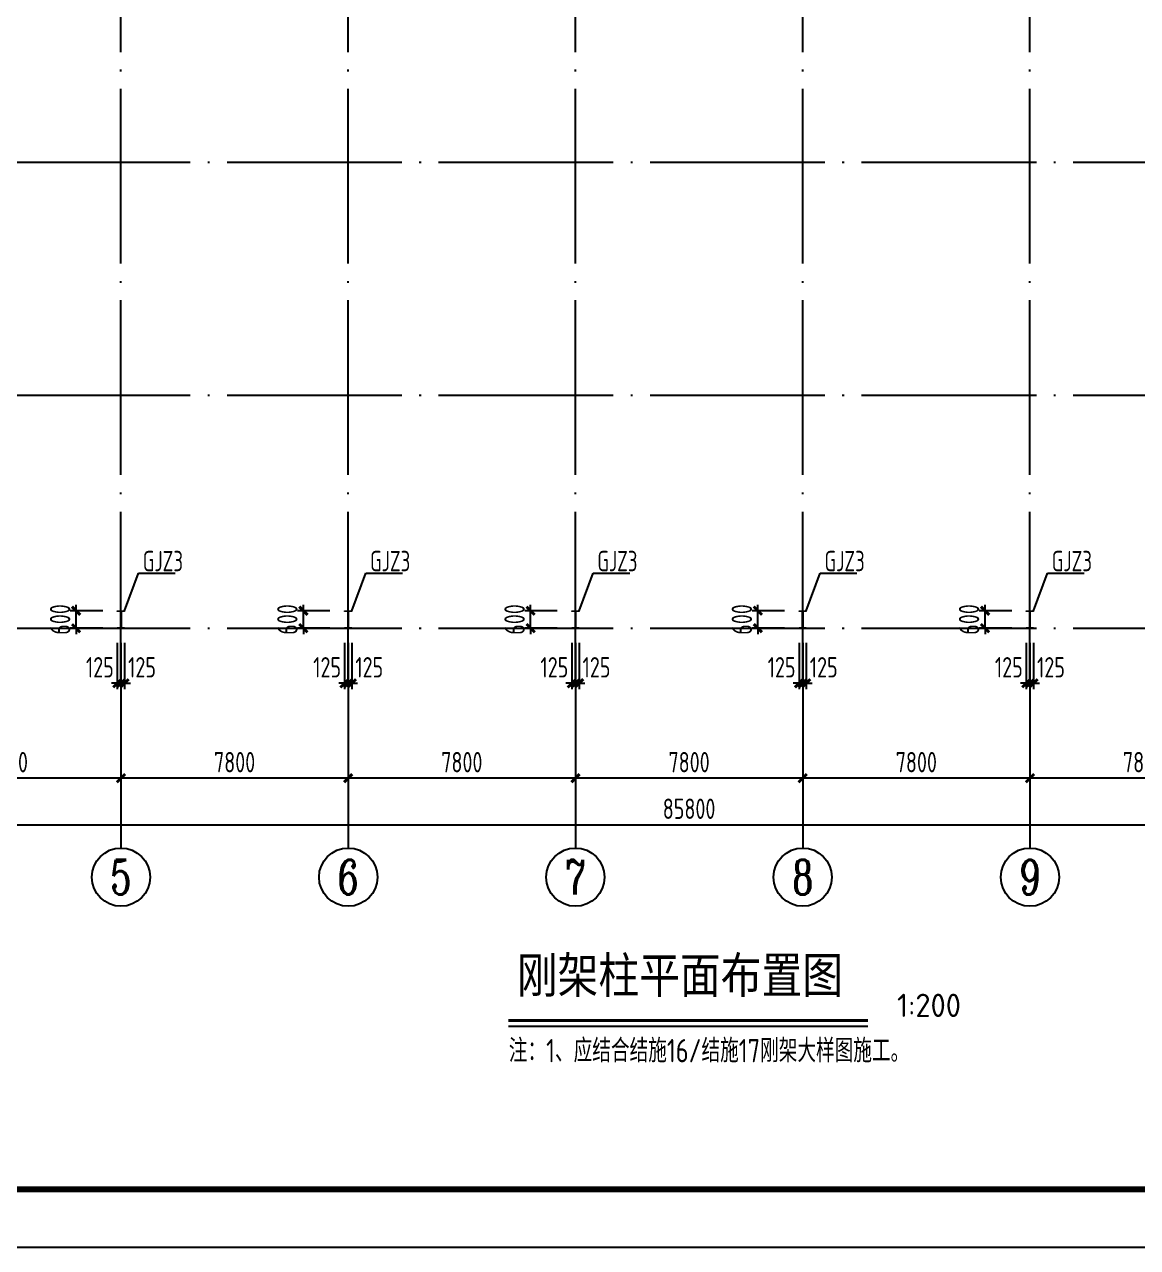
# Model space of a CAD drawing. Extents: x -2746917 to -971774, y -3334247 to -3250358.
# Drawn here: x -2161172 to -2142069, y -3316173 to -3295173 of the extents above; entities that cross this region are included whole.
import ezdxf
from ezdxf.enums import TextEntityAlignment as Align

# ---------------------------------------------------------------- set-up
doc = ezdxf.new("R2010")
doc.units = 0
doc.header["$LTSCALE"] = 1000
doc.header["$MEASUREMENT"] = 0
doc.header["$PDMODE"] = 35
doc.linetypes.add('DOTE', pattern=[2.42, 2, -0.2, 0.02, -0.2])
doc.layers.get('0').update_dxf_attribs({"linetype": 'CONTINUOUS'})
doc.layers.get('Defpoints').update_dxf_attribs({"linetype": 'CONTINUOUS'})
for name, color, linetype in [('AXIS', 253, 'DOTE'), ('COLU', 7, 'CONTINUOUS'), ('DIM', 3, 'CONTINUOUS'), ('NUM', 7, 'CONTINUOUS'), ('PUB_TITLE', 4, 'CONTINUOUS'), ('TEXT', 7, 'CONTINUOUS')]:
    doc.layers.add(name, color=color, linetype=linetype)
doc.layers.add('yichutu', color=7, linetype='CONTINUOUS', true_color=0xffffff, plot=False)
doc.styles.add('TSSD_Axis', font='Complex.shx', dxfattribs={"width": 0.7, "bigfont": 'hztxt.shx'})
doc.styles.add('TSSD_Dimension', font='tssdeng.shx', dxfattribs={"width": 0.75, "bigfont": 'Hztxt.shx'})
doc.styles.add('TSSD_Norm', font='tssdeng.shx', dxfattribs={"width": 0.75, "bigfont": 'hztxt.shx'})
doc.styles.add('TSSD_Rein', font='Tssdeng.shx', dxfattribs={"width": 0.75, "bigfont": 'hztxt.shx'})
doc.dimstyles.new('TSSD_200_100', dxfattribs={"dimtxt": 350, "dimasz": 100, "dimexe": 100, "dimexo": 250, "dimgap": 100, "dimtad": 1, "dimdec": 0, "dimlfac": 2, "dimzin": 0, "dimdsep": 46, "dimtxsty": 'TSSD_Dimension', "dimblk": 'ARCHTICK', "dimcen": 0, "dimdle": 100, "dimclrt": 7, "dimadec": 0, "dimazin": 0, "dimtfac": 1, "dimtdec": 0, "dimtix": 1, "dimtmove": 2, "dimatfit": 3, "dimfxl": 1, "dimtolj": 1, "dimtzin": 0, "dimarcsym": 0})

# ---------------------------------------------------------------- blocks, each defined once
blk = doc.blocks.new('ts_axno')
at = {"color": 0, "linetype": 'ByBlock', "lineweight": -2}
blk.add_circle((0, 0), 0.5, dxfattribs=at)
at = {"color": 0, "linetype": 'ByBlock', "lineweight": -2, "style": 'TSSD_Axis', "width": 0.7}
blk.add_attdef('A', text='', height=0.6, dxfattribs=at).set_placement((0, 0), align=Align.MIDDLE_CENTER)
blk = doc.blocks.new('_ArchTick')
at = {"color": 0, "const_width": 0.5}
blk.add_lwpolyline([(-0.71, -0.71), (0.71, 0.71)], dxfattribs=at)
blk = doc.blocks.new('*D1112')
at = {"layer": 'Defpoints', "color": 0, "ltscale": 1.5}
for p in [(-2143916, -3306539), (-2140016, -3306539), (-2143916, -3308114)]:
    blk.add_point(p, dxfattribs=at)
at = {"layer": 'DIM', "color": 0, "lineweight": -2, "ltscale": 1.5}
for p, q in [((-2143916, -3306789), (-2143916, -3308214)), ((-2140016, -3306789), (-2140016, -3308214)), ((-2139916, -3308114), (-2144016, -3308114))]:
    blk.add_line(p, q, dxfattribs=at)
at = {"layer": 'DIM', "color": 0, "lineweight": -2, "ltscale": 1.5, "xscale": 100, "yscale": 100, "zscale": 100, "rotation": 180}
blk.add_blockref('_ArchTick', (-2143916, -3308114), dxfattribs=at)
at = {"layer": 'DIM', "color": 0, "lineweight": -2, "ltscale": 1.5, "xscale": 100, "yscale": 100, "zscale": 100}
blk.add_blockref('_ArchTick', (-2140016, -3308114), dxfattribs=at)
at = {"layer": 'DIM', "color": 7, "ltscale": 1.5, "insert": (-2141966, -3307839), "char_height": 350, "attachment_point": 5, "style": 'TSSD_Dimension'}
blk.add_mtext('\\A1;7800', dxfattribs=at)
blk = doc.blocks.new('*D1113')
at = {"layer": 'Defpoints', "color": 0, "ltscale": 1.5}
for p in [(-2147816, -3306539), (-2143916, -3306539), (-2147816, -3308114)]:
    blk.add_point(p, dxfattribs=at)
at = {"layer": 'DIM', "color": 0, "lineweight": -2, "ltscale": 1.5}
for p, q in [((-2147816, -3306789), (-2147816, -3308214)), ((-2143916, -3306789), (-2143916, -3308214)), ((-2143816, -3308114), (-2147916, -3308114))]:
    blk.add_line(p, q, dxfattribs=at)
at = {"layer": 'DIM', "color": 0, "lineweight": -2, "ltscale": 1.5, "xscale": 100, "yscale": 100, "zscale": 100, "rotation": 180}
blk.add_blockref('_ArchTick', (-2147816, -3308114), dxfattribs=at)
at = {"layer": 'DIM', "color": 0, "lineweight": -2, "ltscale": 1.5, "xscale": 100, "yscale": 100, "zscale": 100}
blk.add_blockref('_ArchTick', (-2143916, -3308114), dxfattribs=at)
at = {"layer": 'DIM', "color": 7, "ltscale": 1.5, "insert": (-2145866, -3307839), "char_height": 350, "attachment_point": 5, "style": 'TSSD_Dimension'}
blk.add_mtext('\\A1;7800', dxfattribs=at)
blk = doc.blocks.new('*D1114')
at = {"layer": 'Defpoints', "color": 0, "ltscale": 1.5}
for p in [(-2151716, -3306539), (-2147816, -3306539), (-2151716, -3308114)]:
    blk.add_point(p, dxfattribs=at)
at = {"layer": 'DIM', "color": 0, "lineweight": -2, "ltscale": 1.5}
for p, q in [((-2151716, -3306789), (-2151716, -3308214)), ((-2147816, -3306789), (-2147816, -3308214)), ((-2147716, -3308114), (-2151816, -3308114))]:
    blk.add_line(p, q, dxfattribs=at)
at = {"layer": 'DIM', "color": 0, "lineweight": -2, "ltscale": 1.5, "xscale": 100, "yscale": 100, "zscale": 100, "rotation": 180}
blk.add_blockref('_ArchTick', (-2151716, -3308114), dxfattribs=at)
at = {"layer": 'DIM', "color": 0, "lineweight": -2, "ltscale": 1.5, "xscale": 100, "yscale": 100, "zscale": 100}
blk.add_blockref('_ArchTick', (-2147816, -3308114), dxfattribs=at)
at = {"layer": 'DIM', "color": 7, "ltscale": 1.5, "insert": (-2149766, -3307839), "char_height": 350, "attachment_point": 5, "style": 'TSSD_Dimension'}
blk.add_mtext('\\A1;7800', dxfattribs=at)
blk = doc.blocks.new('*D1115')
at = {"layer": 'Defpoints', "color": 0, "ltscale": 1.5}
for p in [(-2155616, -3306539), (-2151716, -3306539), (-2155616, -3308114)]:
    blk.add_point(p, dxfattribs=at)
at = {"layer": 'DIM', "color": 0, "lineweight": -2, "ltscale": 1.5}
for p, q in [((-2155616, -3306789), (-2155616, -3308214)), ((-2151716, -3306789), (-2151716, -3308214)), ((-2151616, -3308114), (-2155716, -3308114))]:
    blk.add_line(p, q, dxfattribs=at)
at = {"layer": 'DIM', "color": 0, "lineweight": -2, "ltscale": 1.5, "xscale": 100, "yscale": 100, "zscale": 100, "rotation": 180}
blk.add_blockref('_ArchTick', (-2155616, -3308114), dxfattribs=at)
at = {"layer": 'DIM', "color": 0, "lineweight": -2, "ltscale": 1.5, "xscale": 100, "yscale": 100, "zscale": 100}
blk.add_blockref('_ArchTick', (-2151716, -3308114), dxfattribs=at)
at = {"layer": 'DIM', "color": 7, "ltscale": 1.5, "insert": (-2153666, -3307839), "char_height": 350, "attachment_point": 5, "style": 'TSSD_Dimension'}
blk.add_mtext('\\A1;7800', dxfattribs=at)
blk = doc.blocks.new('*D1116')
at = {"layer": 'Defpoints', "color": 0, "ltscale": 1.5}
for p in [(-2159516, -3306539), (-2155616, -3306539), (-2159516, -3308114)]:
    blk.add_point(p, dxfattribs=at)
at = {"layer": 'DIM', "color": 0, "lineweight": -2, "ltscale": 1.5}
for p, q in [((-2159516, -3306789), (-2159516, -3308214)), ((-2155616, -3306789), (-2155616, -3308214)), ((-2155516, -3308114), (-2159616, -3308114))]:
    blk.add_line(p, q, dxfattribs=at)
at = {"layer": 'DIM', "color": 0, "lineweight": -2, "ltscale": 1.5, "xscale": 100, "yscale": 100, "zscale": 100, "rotation": 180}
blk.add_blockref('_ArchTick', (-2159516, -3308114), dxfattribs=at)
at = {"layer": 'DIM', "color": 0, "lineweight": -2, "ltscale": 1.5, "xscale": 100, "yscale": 100, "zscale": 100}
blk.add_blockref('_ArchTick', (-2155616, -3308114), dxfattribs=at)
at = {"layer": 'DIM', "color": 7, "ltscale": 1.5, "insert": (-2157566, -3307839), "char_height": 350, "attachment_point": 5, "style": 'TSSD_Dimension'}
blk.add_mtext('\\A1;7800', dxfattribs=at)
blk = doc.blocks.new('*D1117')
at = {"layer": 'Defpoints', "color": 0, "ltscale": 1.5}
for p in [(-2163416, -3306539), (-2159516, -3306539), (-2163416, -3308114)]:
    blk.add_point(p, dxfattribs=at)
at = {"layer": 'DIM', "color": 0, "lineweight": -2, "ltscale": 1.5}
for p, q in [((-2163416, -3306789), (-2163416, -3308214)), ((-2159516, -3306789), (-2159516, -3308214)), ((-2159416, -3308114), (-2163516, -3308114))]:
    blk.add_line(p, q, dxfattribs=at)
at = {"layer": 'DIM', "color": 0, "lineweight": -2, "ltscale": 1.5, "xscale": 100, "yscale": 100, "zscale": 100, "rotation": 180}
blk.add_blockref('_ArchTick', (-2163416, -3308114), dxfattribs=at)
at = {"layer": 'DIM', "color": 0, "lineweight": -2, "ltscale": 1.5, "xscale": 100, "yscale": 100, "zscale": 100}
blk.add_blockref('_ArchTick', (-2159516, -3308114), dxfattribs=at)
at = {"layer": 'DIM', "color": 7, "ltscale": 1.5, "insert": (-2161466, -3307839), "char_height": 350, "attachment_point": 5, "style": 'TSSD_Dimension'}
blk.add_mtext('\\A1;7800', dxfattribs=at)
blk = doc.blocks.new('*D1120')
at = {"layer": 'Defpoints', "color": 0, "ltscale": 1.5}
for p in [(-2171216, -3306539), (-2128316, -3306539), (-2128316, -3308914)]:
    blk.add_point(p, dxfattribs=at)
at = {"layer": 'DIM', "color": 0, "lineweight": -2, "ltscale": 1.5}
for p, q in [((-2171216, -3306789), (-2171216, -3309014)), ((-2128316, -3306789), (-2128316, -3309014)), ((-2171316, -3308914), (-2128216, -3308914))]:
    blk.add_line(p, q, dxfattribs=at)
at = {"layer": 'DIM', "color": 0, "lineweight": -2, "ltscale": 1.5, "xscale": 100, "yscale": 100, "zscale": 100, "rotation": 180}
blk.add_blockref('_ArchTick', (-2171216, -3308914), dxfattribs=at)
at = {"layer": 'DIM', "color": 0, "lineweight": -2, "ltscale": 1.5, "xscale": 100, "yscale": 100, "zscale": 100}
blk.add_blockref('_ArchTick', (-2128316, -3308914), dxfattribs=at)
at = {"layer": 'DIM', "color": 7, "ltscale": 1.5, "insert": (-2149766, -3308639), "char_height": 350, "attachment_point": 5, "style": 'TSSD_Dimension'}
blk.add_mtext('\\A1;85800', dxfattribs=at)
blk = doc.blocks.new('*D1187')
at = {"layer": 'Defpoints', "color": 0, "ltscale": 1.5}
for p in [(-2159579, -3305539), (-2159516, -3305539), (-2159516, -3306485)]:
    blk.add_point(p, dxfattribs=at)
at = {"layer": 'DIM', "color": 0, "lineweight": -2, "ltscale": 1.5}
for p, q in [((-2159579, -3305789), (-2159579, -3306585)), ((-2159516, -3305789), (-2159516, -3306585)), ((-2159579, -3306485), (-2159679, -3306485)), ((-2159579, -3306485), (-2159516, -3306485)), ((-2159516, -3306485), (-2159416, -3306485))]:
    blk.add_line(p, q, dxfattribs=at)
at = {"layer": 'DIM', "color": 0, "lineweight": -2, "ltscale": 1.5, "xscale": 100, "yscale": 100, "zscale": 100}
blk.add_blockref('_ArchTick', (-2159579, -3306485), dxfattribs=at)
at = {"layer": 'DIM', "color": 0, "lineweight": -2, "ltscale": 1.5, "xscale": 100, "yscale": 100, "zscale": 100, "rotation": 180}
blk.add_blockref('_ArchTick', (-2159516, -3306485), dxfattribs=at)
at = {"layer": 'DIM', "color": 7, "ltscale": 1.5, "insert": (-2159878, -3306210), "char_height": 350, "attachment_point": 5, "style": 'TSSD_Dimension'}
blk.add_mtext('\\A1;125', dxfattribs=at)
blk = doc.blocks.new('*D1188')
at = {"layer": 'Defpoints', "color": 0, "ltscale": 1.5}
for p in [(-2160286, -3305239), (-2159579, -3305239), (-2159579, -3305539)]:
    blk.add_point(p, dxfattribs=at)
at = {"layer": 'DIM', "color": 0, "lineweight": -2, "ltscale": 1.5}
for p, q in [((-2160286, -3305239), (-2160286, -3305139)), ((-2159829, -3305239), (-2160386, -3305239)), ((-2160286, -3305539), (-2160286, -3305239)), ((-2159829, -3305539), (-2160386, -3305539)), ((-2160286, -3305539), (-2160286, -3305639))]:
    blk.add_line(p, q, dxfattribs=at)
at = {"layer": 'DIM', "color": 0, "lineweight": -2, "ltscale": 1.5, "xscale": 100, "yscale": 100, "zscale": 100}
for p, rotation in [((-2160286, -3305239), 270), ((-2160286, -3305539), 90)]:
    blk.add_blockref('_ArchTick', p, dxfattribs=dict(at, rotation=rotation))
at = {"layer": 'DIM', "color": 7, "ltscale": 1.5, "insert": (-2160561, -3305389), "char_height": 350, "attachment_point": 5, "rotation": 90, "style": 'TSSD_Dimension'}
blk.add_mtext('\\A1;600', dxfattribs=at)
blk = doc.blocks.new('*D1189')
at = {"layer": 'Defpoints', "color": 0, "ltscale": 1.5}
for p in [(-2159516, -3305539), (-2159454, -3305539), (-2159454, -3306485)]:
    blk.add_point(p, dxfattribs=at)
at = {"layer": 'DIM', "color": 0, "lineweight": -2, "ltscale": 1.5}
for p, q in [((-2159516, -3305789), (-2159516, -3306585)), ((-2159454, -3305789), (-2159454, -3306585)), ((-2159516, -3306485), (-2159616, -3306485)), ((-2159516, -3306485), (-2159454, -3306485)), ((-2159454, -3306485), (-2159354, -3306485))]:
    blk.add_line(p, q, dxfattribs=at)
at = {"layer": 'DIM', "color": 0, "lineweight": -2, "ltscale": 1.5, "xscale": 100, "yscale": 100, "zscale": 100}
blk.add_blockref('_ArchTick', (-2159516, -3306485), dxfattribs=at)
at = {"layer": 'DIM', "color": 0, "lineweight": -2, "ltscale": 1.5, "xscale": 100, "yscale": 100, "zscale": 100, "rotation": 180}
blk.add_blockref('_ArchTick', (-2159454, -3306485), dxfattribs=at)
at = {"layer": 'DIM', "color": 7, "ltscale": 1.5, "insert": (-2159155, -3306210), "char_height": 350, "attachment_point": 5, "style": 'TSSD_Dimension'}
blk.add_mtext('\\A1;125', dxfattribs=at)
blk = doc.blocks.new('*D1197')
at = {"layer": 'Defpoints', "color": 0, "ltscale": 1.5}
for p in [(-2155679, -3305539), (-2155616, -3305539), (-2155616, -3306485)]:
    blk.add_point(p, dxfattribs=at)
at = {"layer": 'DIM', "color": 0, "lineweight": -2, "ltscale": 1.5}
for p, q in [((-2155679, -3305789), (-2155679, -3306585)), ((-2155616, -3305789), (-2155616, -3306585)), ((-2155679, -3306485), (-2155779, -3306485)), ((-2155679, -3306485), (-2155616, -3306485)), ((-2155616, -3306485), (-2155516, -3306485))]:
    blk.add_line(p, q, dxfattribs=at)
at = {"layer": 'DIM', "color": 0, "lineweight": -2, "ltscale": 1.5, "xscale": 100, "yscale": 100, "zscale": 100}
blk.add_blockref('_ArchTick', (-2155679, -3306485), dxfattribs=at)
at = {"layer": 'DIM', "color": 0, "lineweight": -2, "ltscale": 1.5, "xscale": 100, "yscale": 100, "zscale": 100, "rotation": 180}
blk.add_blockref('_ArchTick', (-2155616, -3306485), dxfattribs=at)
at = {"layer": 'DIM', "color": 7, "ltscale": 1.5, "insert": (-2155978, -3306210), "char_height": 350, "attachment_point": 5, "style": 'TSSD_Dimension'}
blk.add_mtext('\\A1;125', dxfattribs=at)
blk = doc.blocks.new('*D1198')
at = {"layer": 'Defpoints', "color": 0, "ltscale": 1.5}
for p in [(-2156386, -3305239), (-2155679, -3305239), (-2155679, -3305539)]:
    blk.add_point(p, dxfattribs=at)
at = {"layer": 'DIM', "color": 0, "lineweight": -2, "ltscale": 1.5}
for p, q in [((-2156386, -3305239), (-2156386, -3305139)), ((-2155929, -3305239), (-2156486, -3305239)), ((-2156386, -3305539), (-2156386, -3305239)), ((-2155929, -3305539), (-2156486, -3305539)), ((-2156386, -3305539), (-2156386, -3305639))]:
    blk.add_line(p, q, dxfattribs=at)
at = {"layer": 'DIM', "color": 0, "lineweight": -2, "ltscale": 1.5, "xscale": 100, "yscale": 100, "zscale": 100}
for p, rotation in [((-2156386, -3305239), 270), ((-2156386, -3305539), 90)]:
    blk.add_blockref('_ArchTick', p, dxfattribs=dict(at, rotation=rotation))
at = {"layer": 'DIM', "color": 7, "ltscale": 1.5, "insert": (-2156661, -3305389), "char_height": 350, "attachment_point": 5, "rotation": 90, "style": 'TSSD_Dimension'}
blk.add_mtext('\\A1;600', dxfattribs=at)
blk = doc.blocks.new('*D1199')
at = {"layer": 'Defpoints', "color": 0, "ltscale": 1.5}
for p in [(-2155616, -3305539), (-2155554, -3305539), (-2155554, -3306485)]:
    blk.add_point(p, dxfattribs=at)
at = {"layer": 'DIM', "color": 0, "lineweight": -2, "ltscale": 1.5}
for p, q in [((-2155616, -3305789), (-2155616, -3306585)), ((-2155554, -3305789), (-2155554, -3306585)), ((-2155616, -3306485), (-2155716, -3306485)), ((-2155616, -3306485), (-2155554, -3306485)), ((-2155554, -3306485), (-2155454, -3306485))]:
    blk.add_line(p, q, dxfattribs=at)
at = {"layer": 'DIM', "color": 0, "lineweight": -2, "ltscale": 1.5, "xscale": 100, "yscale": 100, "zscale": 100}
blk.add_blockref('_ArchTick', (-2155616, -3306485), dxfattribs=at)
at = {"layer": 'DIM', "color": 0, "lineweight": -2, "ltscale": 1.5, "xscale": 100, "yscale": 100, "zscale": 100, "rotation": 180}
blk.add_blockref('_ArchTick', (-2155554, -3306485), dxfattribs=at)
at = {"layer": 'DIM', "color": 7, "ltscale": 1.5, "insert": (-2155255, -3306210), "char_height": 350, "attachment_point": 5, "style": 'TSSD_Dimension'}
blk.add_mtext('\\A1;125', dxfattribs=at)
blk = doc.blocks.new('*D1207')
at = {"layer": 'Defpoints', "color": 0, "ltscale": 1.5}
for p in [(-2151779, -3305539), (-2151716, -3305539), (-2151716, -3306485)]:
    blk.add_point(p, dxfattribs=at)
at = {"layer": 'DIM', "color": 0, "lineweight": -2, "ltscale": 1.5}
for p, q in [((-2151779, -3305789), (-2151779, -3306585)), ((-2151716, -3305789), (-2151716, -3306585)), ((-2151779, -3306485), (-2151879, -3306485)), ((-2151779, -3306485), (-2151716, -3306485)), ((-2151716, -3306485), (-2151616, -3306485))]:
    blk.add_line(p, q, dxfattribs=at)
at = {"layer": 'DIM', "color": 0, "lineweight": -2, "ltscale": 1.5, "xscale": 100, "yscale": 100, "zscale": 100}
blk.add_blockref('_ArchTick', (-2151779, -3306485), dxfattribs=at)
at = {"layer": 'DIM', "color": 0, "lineweight": -2, "ltscale": 1.5, "xscale": 100, "yscale": 100, "zscale": 100, "rotation": 180}
blk.add_blockref('_ArchTick', (-2151716, -3306485), dxfattribs=at)
at = {"layer": 'DIM', "color": 7, "ltscale": 1.5, "insert": (-2152078, -3306210), "char_height": 350, "attachment_point": 5, "style": 'TSSD_Dimension'}
blk.add_mtext('\\A1;125', dxfattribs=at)
blk = doc.blocks.new('*D1208')
at = {"layer": 'Defpoints', "color": 0, "ltscale": 1.5}
for p in [(-2152486, -3305239), (-2151779, -3305239), (-2151779, -3305539)]:
    blk.add_point(p, dxfattribs=at)
at = {"layer": 'DIM', "color": 0, "lineweight": -2, "ltscale": 1.5}
for p, q in [((-2152486, -3305239), (-2152486, -3305139)), ((-2152029, -3305239), (-2152586, -3305239)), ((-2152486, -3305539), (-2152486, -3305239)), ((-2152029, -3305539), (-2152586, -3305539)), ((-2152486, -3305539), (-2152486, -3305639))]:
    blk.add_line(p, q, dxfattribs=at)
at = {"layer": 'DIM', "color": 0, "lineweight": -2, "ltscale": 1.5, "xscale": 100, "yscale": 100, "zscale": 100}
for p, rotation in [((-2152486, -3305239), 270), ((-2152486, -3305539), 90)]:
    blk.add_blockref('_ArchTick', p, dxfattribs=dict(at, rotation=rotation))
at = {"layer": 'DIM', "color": 7, "ltscale": 1.5, "insert": (-2152761, -3305389), "char_height": 350, "attachment_point": 5, "rotation": 90, "style": 'TSSD_Dimension'}
blk.add_mtext('\\A1;600', dxfattribs=at)
blk = doc.blocks.new('*D1209')
at = {"layer": 'Defpoints', "color": 0, "ltscale": 1.5}
for p in [(-2151716, -3305539), (-2151654, -3305539), (-2151654, -3306485)]:
    blk.add_point(p, dxfattribs=at)
at = {"layer": 'DIM', "color": 0, "lineweight": -2, "ltscale": 1.5}
for p, q in [((-2151716, -3305789), (-2151716, -3306585)), ((-2151654, -3305789), (-2151654, -3306585)), ((-2151716, -3306485), (-2151816, -3306485)), ((-2151716, -3306485), (-2151654, -3306485)), ((-2151654, -3306485), (-2151554, -3306485))]:
    blk.add_line(p, q, dxfattribs=at)
at = {"layer": 'DIM', "color": 0, "lineweight": -2, "ltscale": 1.5, "xscale": 100, "yscale": 100, "zscale": 100}
blk.add_blockref('_ArchTick', (-2151716, -3306485), dxfattribs=at)
at = {"layer": 'DIM', "color": 0, "lineweight": -2, "ltscale": 1.5, "xscale": 100, "yscale": 100, "zscale": 100, "rotation": 180}
blk.add_blockref('_ArchTick', (-2151654, -3306485), dxfattribs=at)
at = {"layer": 'DIM', "color": 7, "ltscale": 1.5, "insert": (-2151355, -3306210), "char_height": 350, "attachment_point": 5, "style": 'TSSD_Dimension'}
blk.add_mtext('\\A1;125', dxfattribs=at)
blk = doc.blocks.new('*D1217')
at = {"layer": 'Defpoints', "color": 0, "ltscale": 1.5}
for p in [(-2147879, -3305539), (-2147816, -3305539), (-2147816, -3306485)]:
    blk.add_point(p, dxfattribs=at)
at = {"layer": 'DIM', "color": 0, "lineweight": -2, "ltscale": 1.5}
for p, q in [((-2147879, -3305789), (-2147879, -3306585)), ((-2147816, -3305789), (-2147816, -3306585)), ((-2147879, -3306485), (-2147979, -3306485)), ((-2147879, -3306485), (-2147816, -3306485)), ((-2147816, -3306485), (-2147716, -3306485))]:
    blk.add_line(p, q, dxfattribs=at)
at = {"layer": 'DIM', "color": 0, "lineweight": -2, "ltscale": 1.5, "xscale": 100, "yscale": 100, "zscale": 100}
blk.add_blockref('_ArchTick', (-2147879, -3306485), dxfattribs=at)
at = {"layer": 'DIM', "color": 0, "lineweight": -2, "ltscale": 1.5, "xscale": 100, "yscale": 100, "zscale": 100, "rotation": 180}
blk.add_blockref('_ArchTick', (-2147816, -3306485), dxfattribs=at)
at = {"layer": 'DIM', "color": 7, "ltscale": 1.5, "insert": (-2148178, -3306210), "char_height": 350, "attachment_point": 5, "style": 'TSSD_Dimension'}
blk.add_mtext('\\A1;125', dxfattribs=at)
blk = doc.blocks.new('*D1218')
at = {"layer": 'Defpoints', "color": 0, "ltscale": 1.5}
for p in [(-2148586, -3305239), (-2147879, -3305239), (-2147879, -3305539)]:
    blk.add_point(p, dxfattribs=at)
at = {"layer": 'DIM', "color": 0, "lineweight": -2, "ltscale": 1.5}
for p, q in [((-2148586, -3305239), (-2148586, -3305139)), ((-2148129, -3305239), (-2148686, -3305239)), ((-2148586, -3305539), (-2148586, -3305239)), ((-2148129, -3305539), (-2148686, -3305539)), ((-2148586, -3305539), (-2148586, -3305639))]:
    blk.add_line(p, q, dxfattribs=at)
at = {"layer": 'DIM', "color": 0, "lineweight": -2, "ltscale": 1.5, "xscale": 100, "yscale": 100, "zscale": 100}
for p, rotation in [((-2148586, -3305239), 270), ((-2148586, -3305539), 90)]:
    blk.add_blockref('_ArchTick', p, dxfattribs=dict(at, rotation=rotation))
at = {"layer": 'DIM', "color": 7, "ltscale": 1.5, "insert": (-2148861, -3305389), "char_height": 350, "attachment_point": 5, "rotation": 90, "style": 'TSSD_Dimension'}
blk.add_mtext('\\A1;600', dxfattribs=at)
blk = doc.blocks.new('*D1219')
at = {"layer": 'Defpoints', "color": 0, "ltscale": 1.5}
for p in [(-2147816, -3305539), (-2147754, -3305539), (-2147754, -3306485)]:
    blk.add_point(p, dxfattribs=at)
at = {"layer": 'DIM', "color": 0, "lineweight": -2, "ltscale": 1.5}
for p, q in [((-2147816, -3305789), (-2147816, -3306585)), ((-2147754, -3305789), (-2147754, -3306585)), ((-2147816, -3306485), (-2147916, -3306485)), ((-2147816, -3306485), (-2147754, -3306485)), ((-2147754, -3306485), (-2147654, -3306485))]:
    blk.add_line(p, q, dxfattribs=at)
at = {"layer": 'DIM', "color": 0, "lineweight": -2, "ltscale": 1.5, "xscale": 100, "yscale": 100, "zscale": 100}
blk.add_blockref('_ArchTick', (-2147816, -3306485), dxfattribs=at)
at = {"layer": 'DIM', "color": 0, "lineweight": -2, "ltscale": 1.5, "xscale": 100, "yscale": 100, "zscale": 100, "rotation": 180}
blk.add_blockref('_ArchTick', (-2147754, -3306485), dxfattribs=at)
at = {"layer": 'DIM', "color": 7, "ltscale": 1.5, "insert": (-2147455, -3306210), "char_height": 350, "attachment_point": 5, "style": 'TSSD_Dimension'}
blk.add_mtext('\\A1;125', dxfattribs=at)
blk = doc.blocks.new('*D1227')
at = {"layer": 'Defpoints', "color": 0, "ltscale": 1.5}
for p in [(-2143979, -3305539), (-2143916, -3305539), (-2143916, -3306485)]:
    blk.add_point(p, dxfattribs=at)
at = {"layer": 'DIM', "color": 0, "lineweight": -2, "ltscale": 1.5}
for p, q in [((-2143979, -3305789), (-2143979, -3306585)), ((-2143916, -3305789), (-2143916, -3306585)), ((-2143979, -3306485), (-2144079, -3306485)), ((-2143979, -3306485), (-2143916, -3306485)), ((-2143916, -3306485), (-2143816, -3306485))]:
    blk.add_line(p, q, dxfattribs=at)
at = {"layer": 'DIM', "color": 0, "lineweight": -2, "ltscale": 1.5, "xscale": 100, "yscale": 100, "zscale": 100}
blk.add_blockref('_ArchTick', (-2143979, -3306485), dxfattribs=at)
at = {"layer": 'DIM', "color": 0, "lineweight": -2, "ltscale": 1.5, "xscale": 100, "yscale": 100, "zscale": 100, "rotation": 180}
blk.add_blockref('_ArchTick', (-2143916, -3306485), dxfattribs=at)
at = {"layer": 'DIM', "color": 7, "ltscale": 1.5, "insert": (-2144278, -3306210), "char_height": 350, "attachment_point": 5, "style": 'TSSD_Dimension'}
blk.add_mtext('\\A1;125', dxfattribs=at)
blk = doc.blocks.new('*D1228')
at = {"layer": 'Defpoints', "color": 0, "ltscale": 1.5}
for p in [(-2144686, -3305239), (-2143979, -3305239), (-2143979, -3305539)]:
    blk.add_point(p, dxfattribs=at)
at = {"layer": 'DIM', "color": 0, "lineweight": -2, "ltscale": 1.5}
for p, q in [((-2144686, -3305239), (-2144686, -3305139)), ((-2144229, -3305239), (-2144786, -3305239)), ((-2144686, -3305539), (-2144686, -3305239)), ((-2144229, -3305539), (-2144786, -3305539)), ((-2144686, -3305539), (-2144686, -3305639))]:
    blk.add_line(p, q, dxfattribs=at)
at = {"layer": 'DIM', "color": 0, "lineweight": -2, "ltscale": 1.5, "xscale": 100, "yscale": 100, "zscale": 100}
for p, rotation in [((-2144686, -3305239), 270), ((-2144686, -3305539), 90)]:
    blk.add_blockref('_ArchTick', p, dxfattribs=dict(at, rotation=rotation))
at = {"layer": 'DIM', "color": 7, "ltscale": 1.5, "insert": (-2144961, -3305389), "char_height": 350, "attachment_point": 5, "rotation": 90, "style": 'TSSD_Dimension'}
blk.add_mtext('\\A1;600', dxfattribs=at)
blk = doc.blocks.new('*D1229')
at = {"layer": 'Defpoints', "color": 0, "ltscale": 1.5}
for p in [(-2143916, -3305539), (-2143854, -3305539), (-2143854, -3306485)]:
    blk.add_point(p, dxfattribs=at)
at = {"layer": 'DIM', "color": 0, "lineweight": -2, "ltscale": 1.5}
for p, q in [((-2143916, -3305789), (-2143916, -3306585)), ((-2143854, -3305789), (-2143854, -3306585)), ((-2143916, -3306485), (-2144016, -3306485)), ((-2143916, -3306485), (-2143854, -3306485)), ((-2143854, -3306485), (-2143754, -3306485))]:
    blk.add_line(p, q, dxfattribs=at)
at = {"layer": 'DIM', "color": 0, "lineweight": -2, "ltscale": 1.5, "xscale": 100, "yscale": 100, "zscale": 100}
blk.add_blockref('_ArchTick', (-2143916, -3306485), dxfattribs=at)
at = {"layer": 'DIM', "color": 0, "lineweight": -2, "ltscale": 1.5, "xscale": 100, "yscale": 100, "zscale": 100, "rotation": 180}
blk.add_blockref('_ArchTick', (-2143854, -3306485), dxfattribs=at)
at = {"layer": 'DIM', "color": 7, "ltscale": 1.5, "insert": (-2143555, -3306210), "char_height": 350, "attachment_point": 5, "style": 'TSSD_Dimension'}
blk.add_mtext('\\A1;125', dxfattribs=at)
blk = doc.blocks.new('yct-743-420-74300-42000-100-2002.0')
at = {"layer": 'yichutu', "color": 7, "true_color": 0xffffff}
blk.add_lwpolyline([(0, 0), (0, 42000), (74300, 42000), (74300, 0)], close=True, dxfattribs=at)
blk = doc.blocks.new('A$C6B365CFD')
at = {"layer": 'PUB_TITLE'}
blk.add_lwpolyline([(-70467, -17093), (-70467, 24907), (3833, 24907), (3833, -17093)], close=True, dxfattribs=at)
at = {"layer": 'PUB_TITLE', "const_width": 100}
blk.add_lwpolyline([(2833, -16093), (2833, 23907), (-69753, 23907), (-69753, -16093), (2833, -16093)], dxfattribs=at)

msp = doc.modelspace()

# ---------------------------------------------------------------- linework, layer by layer
at = {"layer": 'AXIS', "ltscale": 1.5}
for p, q in [((-2159516.16, -3306538.58), (-2159516.16, -3280538.58)), ((-2155616.16, -3306538.58), (-2155616.16, -3280538.58)), ((-2151716.16, -3306538.58), (-2151716.16, -3280538.58)), ((-2147816.16, -3306538.58), (-2147816.16, -3280538.58)), ((-2143916.16, -3306538.58), (-2143916.16, -3280538.58)), ((-2172216.16, -3297538.58), (-2127316.16, -3297538.58)), ((-2172216.16, -3301538.58), (-2127316.16, -3301538.58)), ((-2172216.16, -3305538.58), (-2127316.16, -3305538.58))]:
    msp.add_line(p, q, dxfattribs=at)
at = {"layer": 'COLU', "lineweight": 5, "ltscale": 1.5}
for points in [[(-2159578.66, -3305251.58), (-2159578.66, -3305238.58), (-2159453.66, -3305238.58), (-2159453.66, -3305251.58)], [(-2159522.66, -3305525.58), (-2159522.66, -3305251.58), (-2159509.66, -3305251.58), (-2159509.66, -3305525.58)], [(-2155678.66, -3305251.58), (-2155678.66, -3305238.58), (-2155553.66, -3305238.58), (-2155553.66, -3305251.58)], [(-2155622.66, -3305525.58), (-2155622.66, -3305251.58), (-2155609.66, -3305251.58), (-2155609.66, -3305525.58)], [(-2151778.66, -3305251.58), (-2151778.66, -3305238.58), (-2151653.66, -3305238.58), (-2151653.66, -3305251.58)], [(-2151722.66, -3305525.58), (-2151722.66, -3305251.58), (-2151709.66, -3305251.58), (-2151709.66, -3305525.58)], [(-2147878.66, -3305251.58), (-2147878.66, -3305238.58), (-2147753.66, -3305238.58), (-2147753.66, -3305251.58)], [(-2147822.66, -3305525.58), (-2147822.66, -3305251.58), (-2147809.66, -3305251.58), (-2147809.66, -3305525.58)], [(-2143978.66, -3305251.58), (-2143978.66, -3305238.58), (-2143853.66, -3305238.58), (-2143853.66, -3305251.58)], [(-2143922.66, -3305525.58), (-2143922.66, -3305251.58), (-2143909.66, -3305251.58), (-2143909.66, -3305525.58)], [(-2159578.66, -3305538.58), (-2159578.66, -3305525.58), (-2159453.66, -3305525.58), (-2159453.66, -3305538.58)], [(-2155678.66, -3305538.58), (-2155678.66, -3305525.58), (-2155553.66, -3305525.58), (-2155553.66, -3305538.58)], [(-2151778.66, -3305538.58), (-2151778.66, -3305525.58), (-2151653.66, -3305525.58), (-2151653.66, -3305538.58)], [(-2147878.66, -3305538.58), (-2147878.66, -3305525.58), (-2147753.66, -3305525.58), (-2147753.66, -3305538.58)], [(-2143978.66, -3305538.58), (-2143978.66, -3305525.58), (-2143853.66, -3305525.58), (-2143853.66, -3305538.58)]]:
    msp.add_lwpolyline(points, close=True, dxfattribs=at)
at = {"layer": 'NUM'}
for p, q in [((-2159453.66, -3305238.58), (-2159214.85, -3304596.64)), ((-2159214.85, -3304596.64), (-2158585.38, -3304596.64)), ((-2155553.66, -3305238.58), (-2155314.85, -3304596.64)), ((-2155314.85, -3304596.64), (-2154685.38, -3304596.64)), ((-2151653.66, -3305238.58), (-2151414.85, -3304596.64)), ((-2151414.85, -3304596.64), (-2150785.38, -3304596.64)), ((-2147753.66, -3305238.58), (-2147514.85, -3304596.64)), ((-2147514.85, -3304596.64), (-2146885.38, -3304596.64)), ((-2143853.66, -3305238.58), (-2143614.85, -3304596.64)), ((-2143614.85, -3304596.64), (-2142985.38, -3304596.64))]:
    msp.add_line(p, q, dxfattribs=at)
at = {"layer": 'NUM', "ltscale": 1.5}
for p, q in [((-2159516.16, -3306538.58), (-2159516.16, -3309313.58)), ((-2155616.16, -3306538.58), (-2155616.16, -3309313.58)), ((-2151716.16, -3306538.58), (-2151716.16, -3309313.58)), ((-2147816.16, -3306538.58), (-2147816.16, -3309313.58)), ((-2143916.16, -3306538.58), (-2143916.16, -3309313.58))]:
    msp.add_line(p, q, dxfattribs=at)
at = {"layer": 'NUM', "color": 0, "linetype": 'ByBlock', "const_width": 50}
msp.add_lwpolyline([(-2152867.58, -3312273.04), (-2146697.6, -3312273.04)], dxfattribs=at)
at = {"layer": 'NUM', "color": 0, "linetype": 'ByBlock'}
msp.add_lwpolyline([(-2152867.58, -3312373.04), (-2146697.6, -3312373.04)], dxfattribs=at)

# ---------------------------------------------------------------- block references
at = {"ltscale": 1.5}
msp.add_blockref('A$C6B365CFD', (-2109793.08, -3299080.41), dxfattribs=at)
at = {"layer": 'NUM'}
ref = msp.add_blockref('ts_axno', (-2159516.16, -3309813.58), dxfattribs=dict(at, xscale=1000, yscale=1000, zscale=1000))
ref.add_attrib('5', '5', dxfattribs={"height": 600, "style": 'TSSD_Axis', "width": 0.7}).set_placement((-2159516.16, -3309813.58), align=Align.MIDDLE_CENTER)
ref = msp.add_blockref('ts_axno', (-2155616.16, -3309813.58), dxfattribs=dict(at, xscale=1000, yscale=1000, zscale=1000))
ref.add_attrib('6', '6', dxfattribs={"height": 600, "style": 'TSSD_Axis', "width": 0.7}).set_placement((-2155616.16, -3309813.58), align=Align.MIDDLE_CENTER)
ref = msp.add_blockref('ts_axno', (-2151716.16, -3309813.58), dxfattribs=dict(at, xscale=1000, yscale=1000, zscale=1000))
ref.add_attrib('7', '7', dxfattribs={"height": 600, "style": 'TSSD_Axis', "width": 0.7}).set_placement((-2151716.16, -3309813.58), align=Align.MIDDLE_CENTER)
ref = msp.add_blockref('ts_axno', (-2147816.16, -3309813.58), dxfattribs=dict(at, xscale=1000, yscale=1000, zscale=1000))
ref.add_attrib('8', '8', dxfattribs={"height": 600, "style": 'TSSD_Axis', "width": 0.7}).set_placement((-2147816.16, -3309813.58), align=Align.MIDDLE_CENTER)
ref = msp.add_blockref('ts_axno', (-2143916.16, -3309813.58), dxfattribs=dict(at, xscale=1000, yscale=1000, zscale=1000))
ref.add_attrib('9', '9', dxfattribs={"height": 600, "style": 'TSSD_Axis', "width": 0.7}).set_placement((-2143916.16, -3309813.58), align=Align.MIDDLE_CENTER)
at = {"layer": 'yichutu'}
msp.add_blockref('yct-743-420-74300-42000-100-2002.0', (-2180259.79, -3316173.05), dxfattribs=at)

# ---------------------------------------------------------------- texts
at = {"layer": 'TEXT', "lineweight": 5, "style": 'TSSD_Rein', "width": 0.7}
for p in [(-2159140.67, -3304561.63), (-2155240.67, -3304561.63), (-2151340.67, -3304561.63), (-2147440.67, -3304561.63), (-2143540.67, -3304561.63)]:
    msp.add_text('GJZ3', height=350, dxfattribs=at).set_placement(p)
at = {"layer": 'TEXT', "color": 0, "lineweight": 5, "style": 'TSSD_Norm'}
msp.add_text('刚架柱平面布置图', height=700, dxfattribs=at).set_placement((-2152722.7, -3312080.91), align=Align.BOTTOM_LEFT)
at = {"layer": 'TEXT', "color": 0, "linetype": 'ByBlock', "lineweight": 5, "style": 'TSSD_Norm'}
msp.add_text('1:200', height=400, dxfattribs=at).set_placement((-2146197.6, -3312334.99), align=Align.BOTTOM_LEFT)
at = {"layer": 'TEXT', "color": 0, "linetype": 'ByBlock', "lineweight": 5, "style": 'TSSD_Norm', "width": 0.8}
msp.add_text('注：1、应结合结施16/结施17刚架大样图施工。', height=400, dxfattribs=at).set_placement((-2152860.02, -3312993.04, 148))

# ---------------------------------------------------------------- dimensions: what is measured, and where the dimension line sits
at = {"layer": 'DIM', "ltscale": 1.5}
for base, p1, p2, angle, picture, middle in [((-2160285.66, -3305238.58), (-2159578.66, -3305538.58), (-2159578.66, -3305238.58), 90, '*D1188', (-2160560.66, -3305388.58)), ((-2156385.66, -3305238.58), (-2155678.66, -3305538.58), (-2155678.66, -3305238.58), 90, '*D1198', (-2156660.66, -3305388.58)), ((-2152485.66, -3305238.58), (-2151778.66, -3305538.58), (-2151778.66, -3305238.58), 90, '*D1208', (-2152760.66, -3305388.58)), ((-2148585.66, -3305238.58), (-2147878.66, -3305538.58), (-2147878.66, -3305238.58), 90, '*D1218', (-2148860.66, -3305388.58)), ((-2144685.66, -3305238.58), (-2143978.66, -3305538.58), (-2143978.66, -3305238.58), 90, '*D1228', (-2144960.66, -3305388.58)), ((-2128316.16, -3308913.58), (-2171216.16, -3306538.58), (-2128316.16, -3306538.58), 180, '*D1120', (-2149766.16, -3308638.58)), ((-2163416.16, -3308113.58), (-2159516.16, -3306538.58), (-2163416.16, -3306538.58), 180, '*D1117', (-2161466.16, -3307838.58)), ((-2159516.16, -3308113.58), (-2155616.16, -3306538.58), (-2159516.16, -3306538.58), 180, '*D1116', (-2157566.16, -3307838.58)), ((-2155616.16, -3308113.58), (-2151716.16, -3306538.58), (-2155616.16, -3306538.58), 180, '*D1115', (-2153666.16, -3307838.58)), ((-2151716.16, -3308113.58), (-2147816.16, -3306538.58), (-2151716.16, -3306538.58), 180, '*D1114', (-2149766.16, -3307838.58)), ((-2147816.16, -3308113.58), (-2143916.16, -3306538.58), (-2147816.16, -3306538.58), 180, '*D1113', (-2145866.16, -3307838.58)), ((-2143916.16, -3308113.58), (-2140016.16, -3306538.58), (-2143916.16, -3306538.58), 180, '*D1112', (-2141966.16, -3307838.58))]:
    dim = msp.add_linear_dim(base=base, p1=p1, p2=p2, angle=angle, dimstyle='TSSD_200_100', dxfattribs=at)
    dim.commit()
    dim.dimension.update_dxf_attribs({"geometry": picture, "text_midpoint": middle})
for base, p1, p2, picture, middle in [((-2159516.16, -3306485.45), (-2159578.66, -3305538.58), (-2159516.16, -3305538.58), '*D1187', (-2159877.73, -3306210.45)), ((-2159453.66, -3306485.45), (-2159516.16, -3305538.58), (-2159453.66, -3305538.58), '*D1189', (-2159154.59, -3306210.45)), ((-2155616.16, -3306485.45), (-2155678.66, -3305538.58), (-2155616.16, -3305538.58), '*D1197', (-2155977.73, -3306210.45)), ((-2155553.66, -3306485.45), (-2155616.16, -3305538.58), (-2155553.66, -3305538.58), '*D1199', (-2155254.59, -3306210.45)), ((-2151716.16, -3306485.45), (-2151778.66, -3305538.58), (-2151716.16, -3305538.58), '*D1207', (-2152077.73, -3306210.45)), ((-2151653.66, -3306485.45), (-2151716.16, -3305538.58), (-2151653.66, -3305538.58), '*D1209', (-2151354.59, -3306210.45)), ((-2147816.16, -3306485.45), (-2147878.66, -3305538.58), (-2147816.16, -3305538.58), '*D1217', (-2148177.73, -3306210.45)), ((-2147753.66, -3306485.45), (-2147816.16, -3305538.58), (-2147753.66, -3305538.58), '*D1219', (-2147454.59, -3306210.45)), ((-2143916.16, -3306485.45), (-2143978.66, -3305538.58), (-2143916.16, -3305538.58), '*D1227', (-2144277.73, -3306210.45)), ((-2143853.66, -3306485.45), (-2143916.16, -3305538.58), (-2143853.66, -3305538.58), '*D1229', (-2143554.59, -3306210.45))]:
    dim = msp.add_linear_dim(base=base, p1=p1, p2=p2, dimstyle='TSSD_200_100', dxfattribs=at)
    dim.commit()
    dim.dimension.update_dxf_attribs({"geometry": picture, "text_midpoint": middle, "dimtype": 160})

doc.saveas('drawing.dxf')
